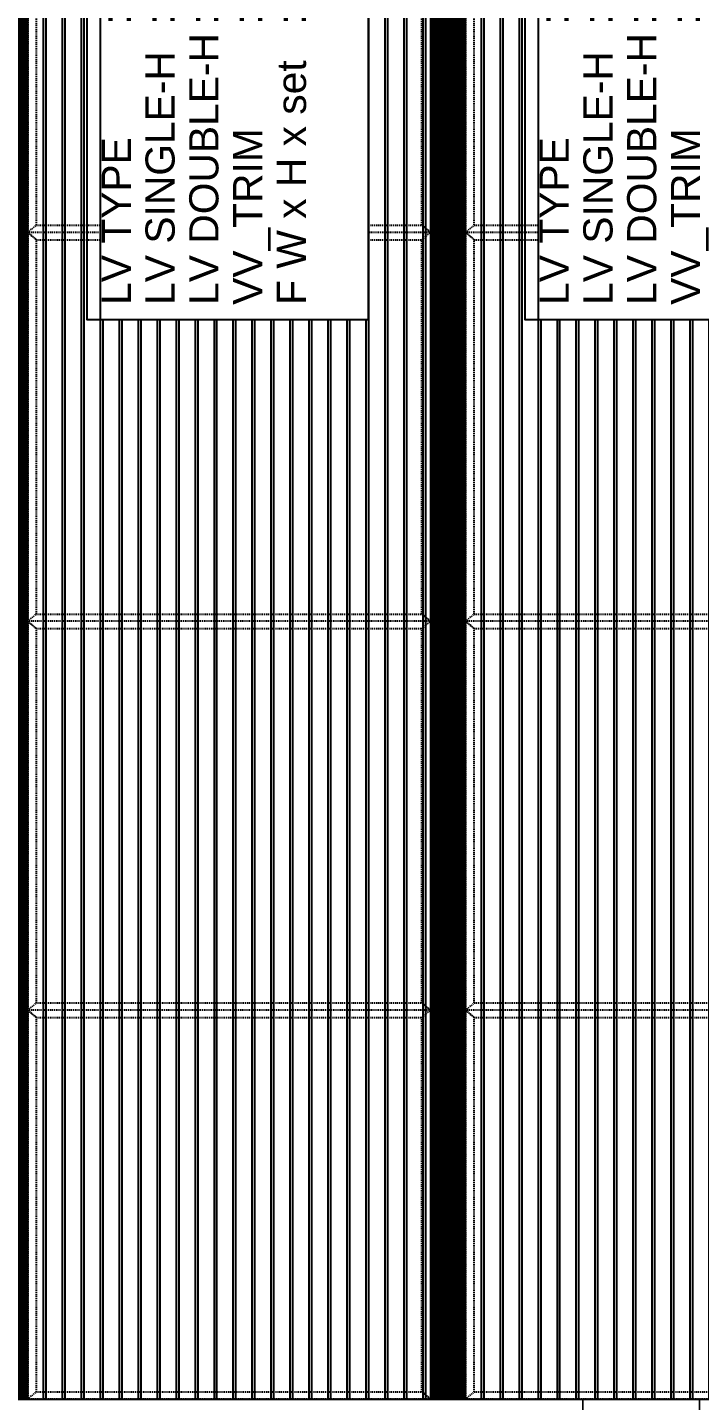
# Model space of a CAD drawing. Header units: millimetres. Extents: x 652937 to 1670132, y 1473552 to 2851037.
# Drawn here: x 757400 to 759703, y 1517605 to 1522311 of the extents above; entities that cross this region are included whole.
import ezdxf
from ezdxf.xclip import XClip

# ---------------------------------------------------------------- set-up
doc = ezdxf.new("R2010")
doc.units = ezdxf.units.MM
doc.header["$XCLIPFRAME"] = 0
for name, pattern in [('TA_GL_005.00000', [13.75, 5, -1.25, 1.25, -1.25, 5]), ('TA_HL_001.00000', [6.5, 3.55, -2.95]), ('XKITLINE00', [0]), ('XKITLINE02', [4, 2, -2])]:
    doc.linetypes.add(name, pattern=pattern)
doc.layers.add('000 - 0_HIDE_OBJ_FRAMING_DEF_SUB', color=1, linetype='Continuous', plot=False)
doc.layers.add('000 - ESTIMATE_ASPG_WIPEOUT_', color=250, linetype='Continuous', plot=False)
for name, color, linetype in [('000 - 0_SYM_DWG_GRIDLINE_MAIN_COLOR_251', 251, 'Continuous'), ('010 - ASPG_EXTR_MAIN_COLOR_2', 2, 'Continuous'), ('010 - ASPG_EXTR_WIPEOUT_', 250, 'Continuous'), ('010 - ASPG_FRAMING_MAIN_COLOR_1', 3, 'Continuous'), ('010 - ASPG_FRAMING_SUB_COLOR_2', 1, 'Continuous'), ('010 - ASPG_FRAMING_SUB_COLOR_3', 251, 'Continuous')]:
    doc.layers.add(name, color=color, linetype=linetype)
for name, color, linetype, true_color, plot in [('000 - ESTIMATE_ASPG_MAIN_COLOR_6', 6, 'Continuous', 0xff00ff, False), ('000 - ESTIMATE_ASPG_TEXT_COLOR_1', 1, 'Continuous', 0xff0000, False), ('000_AREA_ASPG_AREA_HATCH_', 7, 'Continuous', 0xff8700, False), ('000_AREA_ASPG_AREA_MAIN_COLOR_1', 7, 'Continuous', 0xff8700, False)]:
    doc.layers.add(name, color=color, linetype=linetype, true_color=true_color, plot=plot)
for name, color, linetype, lineweight in [('A-230-M_FLOOR', 2, 'Continuous', 25), ('A-GENM', 37, 'Continuous', 9), ('Bolt', 7, 'Continuous', 0), ('Part', 2, 'Continuous', 0)]:
    doc.layers.add(name, color=color, linetype=linetype, lineweight=lineweight)
doc.styles.add('_Arial', font='arial.ttf')
doc.styles.add('TA', font='', dxfattribs={"height": 4.5})
doc.styles.get('TA').set_extended_font_data('Cordia New')

# ---------------------------------------------------------------- blocks, each defined once
blk = doc.blocks.new('GM_Louver Grill Vertical Z1 - Z Profile-20321545-ENT 3 ELE-2 Sheet')
at = {"layer": '000 - 0_HIDE_OBJ_FRAMING_DEF_SUB'}
blk.add_line((-201431, 105550), (-201431, 114870), dxfattribs=at)
blk = doc.blocks.new('E2')
at = {"layer": '000 - 0_HIDE_OBJ_FRAMING_DEF_SUB'}
for p, q in [((1648487.5, 114870), (1648487.5, 105550)), ((1648587.5, 114870), (1648587.5, 105550)), ((1648487.5, 105600), (1647087.5, 105600)), ((1648587.5, 105600), (1649987.5, 105600))]:
    blk.add_line(p, q, dxfattribs=at)
for points in [[(1647037.5, 114870), (1648537.5, 114870), (1648537.5, 105550), (1647037.5, 105550)], [(1650037.5, 114870), (1648537.5, 114870), (1648537.5, 105550), (1650037.5, 105550)]]:
    blk.add_lwpolyline(points, close=True, dxfattribs=at)
at = {"layer": 'A-GENM'}
for p in [(1848593.5, 0), (1848668.5, 0), (1848743.5, 0), (1848818.5, 0), (1848893.5, 0), (1848968.5, 0), (1849043.5, 0), (1849118.5, 0), (1849193.5, 0), (1849268.5, 0), (1849343.5, 0), (1849418.5, 0), (1849493.5, 0), (1849568.5, 0), (1849643.5, 0), (1849718.5, 0), (1849793.5, 0), (1849868.5, 0), (1850093.5, 0), (1850168.5, 0), (1850243.5, 0), (1850318.5, 0), (1850393.5, 0), (1850468.5, 0), (1850543.5, 0), (1850618.5, 0), (1850693.5, 0), (1850768.5, 0)]:
    blk.add_blockref('GM_Louver Grill Vertical Z1 - Z Profile-20321545-ENT 3 ELE-2 Sheet', p, dxfattribs=at)
blk = doc.blocks.new('*A3459102')
at = {"layer": 'Part', "linetype": 'XKITLINE00', "lineweight": 0}
for p, q in [((616.947211, 135.830227), (616.947209, 135.830227)), ((616.947209, 135.830227), (619.147209, 135.830227)), ((616.947209, 135.730227), (616.947209, 135.830227)), ((616.947211, 135.730227), (616.947209, 135.730227)), ((616.947209, 135.730227), (619.147209, 135.730227)), ((619.147211, 135.830227), (619.147209, 135.830227)), ((619.147209, 135.730227), (619.147209, 135.830227)), ((619.147211, 135.730227), (619.147209, 135.730227))]:
    blk.add_line(p, q, dxfattribs=at)
at = {"layer": 'Part', "linetype": 'XKITLINE02', "lineweight": 0}
for p, q in [((616.947211, 135.830227), (616.947211, 135.730227)), ((619.147209, 135.830227), (619.147211, 135.830227)), ((619.147209, 135.730227), (619.147211, 135.730227)), ((619.147211, 135.830227), (619.147211, 135.730227))]:
    blk.add_line(p, q, dxfattribs=at)
blk = doc.blocks.new('*A3460103')
at = {"layer": 'Part', "linetype": 'XKITLINE02', "lineweight": 0}
for p, q in [((618.12721, 136.430227), (618.077209, 136.430227)), ((618.077209, 136.430227), (618.077209, 135.930227)), ((618.127209, 135.930227), (618.127209, 136.430227)), ((618.077209, 135.830227), (618.67721, 135.830227)), ((618.67721, 135.830227), (618.67721, 135.880227))]:
    blk.add_line(p, q, dxfattribs=at)
at = {"layer": 'Part', "linetype": 'XKITLINE00', "lineweight": 0}
for p, q in [((618.077209, 135.930227), (618.077209, 135.830227)), ((618.127209, 135.930227), (618.127209, 135.880227)), ((618.677209, 135.880227), (618.127209, 135.880227)), ((618.677209, 135.830227), (618.677209, 135.880227))]:
    blk.add_line(p, q, dxfattribs=at)
blk = doc.blocks.new('*A3462105')
at = {"layer": 'Bolt', "linetype": 'XKITLINE02', "lineweight": 0}
for p, q in [((618.20641, 136.130227), (617.77721, 136.130227)), ((618.07721, 136.200227), (618.01721, 136.200227)), ((618.07721, 136.060227), (618.01721, 136.060227)), ((618.12721, 136.300227), (618.07721, 136.300227)), ((618.12721, 135.960227), (618.07721, 135.960227))]:
    blk.add_line(p, q, dxfattribs=at)
blk = doc.blocks.new('*A3463106')
at = {"layer": 'Bolt'}
for points in [[(617.217, 135.83), (617.217, 135.73), (617.077, 135.73), (617.077, 135.83)], [(619.017, 135.83), (619.017, 135.73), (618.877, 135.73), (618.877, 135.83)]]:
    blk.add_hatch(color=256, dxfattribs=at).paths.add_polyline_path(points, flags=17)
at = {"layer": 'Bolt', "linetype": 'XKITLINE00', "lineweight": 0}
for p, q in [((617.077, 135.83), (617.077, 135.73)), ((617.147, 135.83), (617.147, 135.73)), ((617.217, 135.83), (617.217, 135.73)), ((618.877, 135.83), (618.877, 135.73)), ((618.947, 135.83), (618.947, 135.73)), ((619.017, 135.83), (619.017, 135.73))]:
    blk.add_line(p, q, dxfattribs=at)
blk = doc.blocks.new('*A3534110')
at = {"layer": 'Part', "linetype": 'XKITLINE00', "lineweight": 0}
for p, q in [((616.947209, 162.330227), (616.947209, 162.430227)), ((616.947209, 162.430227), (619.147209, 162.430227)), ((619.147209, 162.330227), (619.147209, 162.430227)), ((619.147209, 162.430227), (619.147211, 162.430227)), ((619.147209, 162.330227), (616.947209, 162.330227)), ((619.147211, 162.330227), (619.147209, 162.330227))]:
    blk.add_line(p, q, dxfattribs=at)
at = {"layer": 'Part', "linetype": 'XKITLINE02', "lineweight": 0}
for p, q in [((616.947211, 162.330227), (616.947211, 162.430227)), ((619.147209, 162.430227), (619.147211, 162.430227)), ((619.147211, 162.330227), (619.147211, 162.430227)), ((619.147209, 162.330227), (619.147211, 162.330227))]:
    blk.add_line(p, q, dxfattribs=at)
blk = doc.blocks.new('*A3535111')
at = {"layer": 'Part', "linetype": 'XKITLINE00', "lineweight": 0}
for p, q in [((618.077209, 162.330227), (618.077209, 162.230227)), ((618.677209, 162.280227), (618.127209, 162.280227)), ((618.127209, 162.280227), (618.127209, 162.230227)), ((618.677209, 162.280227), (618.677209, 162.330227))]:
    blk.add_line(p, q, dxfattribs=at)
at = {"layer": 'Part', "linetype": 'XKITLINE02', "lineweight": 0}
for p, q in [((618.077209, 162.330227), (618.67721, 162.330227)), ((618.07721, 161.730227), (618.077209, 162.230227)), ((618.127209, 162.230227), (618.12721, 161.730227)), ((618.67721, 162.330227), (618.67721, 162.280227)), ((618.077209, 161.730227), (618.12721, 161.730227))]:
    blk.add_line(p, q, dxfattribs=at)
blk = doc.blocks.new('*A3536112')
at = {"layer": 'Part', "linetype": 'XKITLINE00', "lineweight": 0}
for p, q in [((616.747209, 162.630227), (616.947209, 162.430227)), ((616.947209, 162.430227), (619.177211, 162.430227)), ((619.177209, 162.430227), (619.347209, 162.630227))]:
    blk.add_line(p, q, dxfattribs=at)
at = {"layer": 'Part', "linetype": 'XKITLINE02', "lineweight": 0}
for p, q in [((616.747209, 162.630227), (619.347211, 162.630227)), ((616.947211, 162.430227), (616.747211, 162.630227)), ((619.177211, 162.430227), (619.347211, 162.630227))]:
    blk.add_line(p, q, dxfattribs=at)
blk = doc.blocks.new('*A3537113')
at = {"layer": 'Bolt', "linetype": 'XKITLINE02', "lineweight": 0}
for p, q in [((618.20641, 162.030227), (617.77721, 162.030227)), ((618.07721, 162.100227), (618.01721, 162.100227)), ((618.07721, 161.960227), (618.01721, 161.960227)), ((618.12721, 162.200227), (618.07721, 162.200227)), ((618.12721, 161.860227), (618.07721, 161.860227))]:
    blk.add_line(p, q, dxfattribs=at)
blk = doc.blocks.new('*A3538114')
at = {"layer": 'Bolt'}
for points in [[(617.217, 162.43), (617.217, 162.33), (617.077, 162.33), (617.077, 162.43)], [(619.017, 162.43), (619.017, 162.33), (618.877, 162.33), (618.877, 162.43)]]:
    blk.add_hatch(color=256, dxfattribs=at).paths.add_polyline_path(points, flags=17)
at = {"layer": 'Bolt', "linetype": 'XKITLINE00', "lineweight": 0}
for p, q in [((617.077, 162.33), (617.077, 162.43)), ((617.147, 162.33), (617.147, 162.43)), ((617.217, 162.33), (617.217, 162.43)), ((618.877, 162.33), (618.877, 162.43)), ((618.947, 162.33), (618.947, 162.43)), ((619.017, 162.33), (619.017, 162.43))]:
    blk.add_line(p, q, dxfattribs=at)
blk = doc.blocks.new('*A3461104')
at = {"layer": 'Part', "linetype": 'XKITLINE00', "lineweight": 0}
for p, q in [((616.747209, 135.530227), (616.947209, 135.730227)), ((616.947209, 135.730227), (616.947211, 135.730227)), ((619.177211, 135.730227), (616.947209, 135.730227)), ((619.347209, 135.530227), (619.177209, 135.730227))]:
    blk.add_line(p, q, dxfattribs=at)
at = {"layer": 'Part', "linetype": 'XKITLINE02', "lineweight": 0}
for p, q in [((616.747211, 135.530227), (616.947211, 135.730227)), ((619.347211, 135.530227), (619.177211, 135.730227)), ((616.747209, 135.530227), (619.347211, 135.530227))]:
    blk.add_line(p, q, dxfattribs=at)
blk = doc.blocks.new('*A28533926')
at = {"layer": 'Part', "linetype": 'XKITLINE00', "lineweight": 0}
for p, q in [((173.392382, 37.222868), (152.367383, 37.222868)), ((152.367383, 36.897868), (152.367383, 37.222868)), ((173.392383, 37.222868), (173.392382, 37.222868)), ((173.392382, 37.222868), (173.392382, 36.897868)), ((173.392382, 36.897868), (152.367383, 36.897868)), ((173.392382, 36.897868), (173.392404, 36.897868))]:
    blk.add_line(p, q, dxfattribs=at)
at = {"layer": 'Part', "linetype": 'XKITLINE02', "lineweight": 0}
for p, q in [((152.367385, 36.927868), (152.367385, 37.222868)), ((152.367404, 36.927868), (152.367404, 37.222868)), ((152.367405, 36.897868), (152.367405, 37.222868)), ((173.392404, 37.222868), (173.392382, 37.222868)), ((173.392383, 36.927868), (173.392383, 37.222868)), ((173.392404, 37.222868), (173.392403, 37.222868)), ((173.392403, 37.222868), (173.392403, 36.927868)), ((173.392404, 36.897868), (173.392404, 37.222868)), ((173.392403, 36.927868), (152.367385, 36.927868)), ((173.392404, 36.897868), (173.392382, 36.897868)), ((173.392403, 36.927868), (173.392383, 36.927868))]:
    blk.add_line(p, q, dxfattribs=at)
blk = doc.blocks.new('*A28543927')
at = {"layer": 'Part', "linetype": 'XKITLINE00', "lineweight": 0}
for p, q in [((173.392382, 44.722868), (152.367383, 44.722868)), ((152.367383, 44.397868), (152.367383, 44.722868)), ((173.392383, 44.722868), (173.392382, 44.722868)), ((173.392382, 44.722868), (173.392382, 44.397868)), ((173.392382, 44.397868), (152.367383, 44.397868)), ((173.392382, 44.397868), (173.392404, 44.397868))]:
    blk.add_line(p, q, dxfattribs=at)
at = {"layer": 'Part', "linetype": 'XKITLINE02', "lineweight": 0}
for p, q in [((152.367385, 44.427868), (152.367385, 44.722868)), ((152.367404, 44.427868), (152.367404, 44.722868)), ((152.367405, 44.397868), (152.367405, 44.722868)), ((173.392404, 44.722868), (173.392382, 44.722868)), ((173.392383, 44.427868), (173.392383, 44.722868)), ((173.392404, 44.722868), (173.392403, 44.722868)), ((173.392403, 44.722868), (173.392403, 44.427868)), ((173.392404, 44.397868), (173.392404, 44.722868)), ((173.392403, 44.427868), (152.367385, 44.427868)), ((173.392404, 44.397868), (173.392382, 44.397868)), ((173.392403, 44.427868), (173.392383, 44.427868))]:
    blk.add_line(p, q, dxfattribs=at)
blk = doc.blocks.new('*A29734046')
at = {"layer": 'Part', "linetype": 'XKITLINE02', "lineweight": 0}
for p, q in [((172.267427, 36.897868), (171.767426, 36.897868)), ((171.767426, 36.897868), (171.767426, 36.867868)), ((172.267426, 36.897868), (172.267427, 36.897868)), ((172.267426, 36.897868), (172.267426, 36.867868))]:
    blk.add_line(p, q, dxfattribs=at)
at = {"layer": 'Part', "linetype": 'XKITLINE00', "lineweight": 0}
for p, q in [((171.767426, 36.867868), (171.767427, 36.867868)), ((171.767427, 36.867868), (171.767427, 36.897868)), ((171.767427, 36.867868), (172.267427, 36.867868)), ((172.267426, 36.867868), (172.267427, 36.867868)), ((172.267427, 36.867868), (172.267427, 36.897868))]:
    blk.add_line(p, q, dxfattribs=at)
blk = doc.blocks.new('*A29744047')
at = {"layer": 'Part', "linetype": 'XKITLINE00', "lineweight": 0}
for p, q in [((172.002427, 36.867868), (172.002426, 36.867868)), ((172.002426, 36.367868), (172.002427, 36.867868)), ((172.002427, 36.867868), (172.032427, 36.867868)), ((172.002427, 36.717868), (172.032427, 36.717868)), ((172.032426, 36.367868), (172.032427, 36.867868)), ((172.002426, 36.367868), (172.032426, 36.367868))]:
    blk.add_line(p, q, dxfattribs=at)
at = {"layer": 'Part', "linetype": 'XKITLINE02', "lineweight": 0}
for p, q in [((172.002426, 36.867868), (172.002426, 36.367868)), ((172.002427, 36.867868), (172.002426, 36.867868)), ((172.032426, 36.367868), (172.032426, 36.867868))]:
    blk.add_line(p, q, dxfattribs=at)
blk = doc.blocks.new('*A29754048')
at = {"layer": 'Bolt'}
for points in [[(171.832, 36.898), (171.832, 36.928), (171.902, 36.928), (171.902, 36.898)], [(171.832, 36.868), (171.832, 36.898), (171.902, 36.898), (171.902, 36.868)], [(172.132, 36.898), (172.132, 36.928), (172.202, 36.928), (172.202, 36.898)], [(172.132, 36.868), (172.132, 36.898), (172.202, 36.898), (172.202, 36.868)]]:
    blk.add_hatch(color=256, dxfattribs=at).paths.add_polyline_path(points, flags=17)
at = {"layer": 'Bolt', "linetype": 'XKITLINE00', "lineweight": 0}
for p, q in [((171.867, 36.828), (171.867, 37.043)), ((172.167, 36.828), (172.167, 37.043)), ((171.832, 36.898), (171.832, 36.928)), ((171.832, 36.868), (171.832, 36.898)), ((171.902, 36.898), (171.902, 36.928)), ((171.902, 36.868), (171.902, 36.898)), ((172.132, 36.898), (172.132, 36.928)), ((172.132, 36.868), (172.132, 36.898)), ((172.202, 36.898), (172.202, 36.928)), ((172.202, 36.868), (172.202, 36.898))]:
    blk.add_line(p, q, dxfattribs=at)
blk = doc.blocks.new('*A29764049')
at = {"layer": 'Part', "linetype": 'XKITLINE02', "lineweight": 0}
for p, q in [((172.267427, 44.397868), (171.767426, 44.397868)), ((171.767426, 44.397868), (171.767426, 44.367868)), ((172.267426, 44.397868), (172.267427, 44.397868)), ((172.267426, 44.397868), (172.267426, 44.367868))]:
    blk.add_line(p, q, dxfattribs=at)
at = {"layer": 'Part', "linetype": 'XKITLINE00', "lineweight": 0}
for p, q in [((171.767426, 44.367868), (171.767427, 44.367868)), ((171.767427, 44.367868), (171.767427, 44.397868)), ((171.767427, 44.367868), (172.267427, 44.367868)), ((172.267426, 44.367868), (172.267427, 44.367868)), ((172.267427, 44.367868), (172.267427, 44.397868))]:
    blk.add_line(p, q, dxfattribs=at)
blk = doc.blocks.new('*A29774050')
at = {"layer": 'Part', "linetype": 'XKITLINE00', "lineweight": 0}
for p, q in [((172.002427, 44.367868), (172.002426, 44.367868)), ((172.002426, 43.867868), (172.002427, 44.367868)), ((172.002427, 44.367868), (172.032427, 44.367868)), ((172.032426, 43.867868), (172.032427, 44.367868)), ((172.002427, 44.217868), (172.032427, 44.217868)), ((172.002426, 43.867868), (172.032426, 43.867868))]:
    blk.add_line(p, q, dxfattribs=at)
at = {"layer": 'Part', "linetype": 'XKITLINE02', "lineweight": 0}
for p, q in [((172.002426, 44.367868), (172.002426, 43.867868)), ((172.002427, 44.367868), (172.002426, 44.367868)), ((172.032426, 43.867868), (172.032426, 44.367868))]:
    blk.add_line(p, q, dxfattribs=at)
blk = doc.blocks.new('*A29784051')
at = {"layer": 'Bolt'}
for points in [[(171.832, 44.398), (171.832, 44.428), (171.902, 44.428), (171.902, 44.398)], [(171.832, 44.368), (171.832, 44.398), (171.902, 44.398), (171.902, 44.368)], [(172.132, 44.398), (172.132, 44.428), (172.202, 44.428), (172.202, 44.398)], [(172.132, 44.368), (172.132, 44.398), (172.202, 44.398), (172.202, 44.368)]]:
    blk.add_hatch(color=256, dxfattribs=at).paths.add_polyline_path(points, flags=17)
at = {"layer": 'Bolt', "linetype": 'XKITLINE00', "lineweight": 0}
for p, q in [((171.867, 44.328), (171.867, 44.543)), ((172.167, 44.328), (172.167, 44.543)), ((171.832, 44.398), (171.832, 44.428)), ((171.832, 44.368), (171.832, 44.398)), ((171.902, 44.398), (171.902, 44.428)), ((171.902, 44.368), (171.902, 44.398)), ((172.132, 44.398), (172.132, 44.428)), ((172.132, 44.368), (172.132, 44.398)), ((172.202, 44.398), (172.202, 44.428)), ((172.202, 44.368), (172.202, 44.398))]:
    blk.add_line(p, q, dxfattribs=at)
blk = doc.blocks.new('PP18_ENT3_SE_ELE2-1')
at = {"layer": 'A-230-M_FLOOR', "color": 4, "lineweight": 9}
blk.add_lwpolyline([(-15705, 114420), (-15705, 103500)], dxfattribs=at)
at = {"layer": 'Part', "linetype": 'XKITLINE00', "lineweight": 0}
for p, q in [((-15705, 110095), (-19710, 110095)), ((-15705, 107400), (-19960, 107400)), ((-15705, 106800), (-19960, 106800))]:
    blk.add_line(p, q, dxfattribs=at)
at = {"layer": 'Part', "linetype": 'XKITLINE02', "lineweight": 0}
for p, q in [((-16055, 110055), (-16055, 110055)), ((-16055, 110055), (-16055, 110055)), ((-16008, 110055), (-16008, 107440)), ((-16008, 110055), (-16008, 107440)), ((-16002, 110055), (-16002, 107440)), ((-16002, 110055), (-16002, 107440)), ((-16055, 107450), (-16055, 107450)), ((-16055, 107450), (-16055, 107450))]:
    blk.add_line(p, q, dxfattribs=at)
at = {"layer": 'Part', "color": 1, "linetype": 'XKITLINE00', "lineweight": 0}
blk.add_line((-15705, 105730), (-19960, 105730), dxfattribs=at)
at = {"layer": 'Part', "linetype": 'XKITLINE00', "lineweight": 0}
blk.add_lwpolyline([(-16055, 107440), (-16055, 110055), (-15955, 110055), (-15955, 107440)], close=True, dxfattribs=at)
blk.add_blockref('E2', (-1664704.6, 0))
at = {"lineweight": 0}
for name, p, xscale, yscale, zscale in [('*A3536112', (45801.2, 93832), -100, 100, 100), ('*A3534110', (45799.7, 93832), -100, 100, 100), ('*A3538114', (45799.7, 93832), -100, 100, 100), ('*A28543927', (-50408.5, 101105.4), 200, 200, 200), ('*A3535111', (45799.7, 93832), -100, 100, 100), ('*A3537113', (45799.7, 93832), -100, 100, 100), ('*A29764049', (-50408.5, 101105.4), 200, 200, 200), ('*A29784051', (-50408.5, 101105.4), 200, 200, 200), ('*A29774050', (-50408.5, 101105.4), 200, 200, 200), ('*A28533926', (-50408.5, 101105.4), 200, 200, 200), ('*A29734046', (-50408.5, 101105.4), 200, 200, 200), ('*A29754048', (-50408.5, 101105.4), 200, 200, 200), ('*A29744047', (-50408.5, 101105.4), 200, 200, 200), ('*A3460103', (45799.7, 93847), -100, 100, 100), ('*A3462105', (45799.7, 93847), -100, 100, 100), ('*A3461104', (45801.2, 93847), -100, 100, 100), ('*A3459102', (45799.7, 93847), -100, 100, 100), ('*A3463106', (45799.7, 93847), -100, 100, 100)]:
    blk.add_blockref(name, p, dxfattribs=dict(at, xscale=xscale, yscale=yscale, zscale=zscale))
blk = doc.blocks.new('*A25013574')
at = {"layer": 'Part', "linetype": 'XKITLINE00', "lineweight": 0}
for p, q in [((172.267426, 44.772868), (171.767426, 44.772868)), ((171.767426, 44.772868), (171.767426, 44.722868)), ((172.267426, 44.772868), (172.267426, 44.722868)), ((171.767426, 44.367868), (171.767426, 37.222868)), ((172.267426, 44.367868), (172.267426, 37.222868)), ((171.767426, 36.867868), (171.767426, 31.672868)), ((172.267426, 36.867868), (172.267426, 31.672868)), ((172.267426, 31.672868), (171.767426, 31.672868))]:
    blk.add_line(p, q, dxfattribs=at)
at = {"layer": 'Part', "linetype": 'XKITLINE02', "lineweight": 0}
for p, q in [((171.767426, 44.772868), (171.767426, 44.772868)), ((171.767426, 44.722868), (171.767426, 44.367868)), ((172.002426, 44.772868), (172.002426, 31.672868)), ((172.032426, 44.772868), (172.032426, 31.672868)), ((172.267426, 44.722868), (172.267426, 36.867868)), ((172.032426, 31.672868), (172.032426, 44.522868)), ((171.767426, 44.397868), (171.767426, 36.867868)), ((171.767426, 37.222868), (171.767426, 31.672868)), ((172.267426, 37.222868), (172.267426, 36.867868)), ((171.767426, 31.672868), (171.767426, 31.672868))]:
    blk.add_line(p, q, dxfattribs=at)
blk = doc.blocks.new('*A25043577')
at = {"layer": 'Part', "linetype": 'XKITLINE02', "lineweight": 0}
for p, q in [((175.517339, 47.972868), (173.517337, 47.972868)), ((173.517337, 47.972868), (173.517337, 31.472868)), ((173.517339, 47.972868), (173.517339, 44.972868)), ((175.517337, 31.472868), (175.517337, 47.972868)), ((175.517339, 47.972868), (175.517339, 44.972868)), ((175.517339, 38.122868), (175.517339, 36.122868)), ((175.517337, 31.472868), (173.517337, 31.472868))]:
    blk.add_line(p, q, dxfattribs=at)
at = {"layer": 'Part', "linetype": 'XKITLINE00', "lineweight": 0}
for p, q in [((173.517339, 44.972868), (173.517339, 31.472868)), ((175.517339, 44.972868), (175.517339, 38.122868)), ((175.517339, 36.122868), (175.517339, 31.472868)), ((175.512361, 31.472868), (175.517339, 31.472868)), ((175.517339, 31.472868), (175.517337, 31.472868))]:
    blk.add_line(p, q, dxfattribs=at)
blk = doc.blocks.new('*A25343607')
at = {"layer": 'Part', "linetype": 'XKITLINE00', "lineweight": 0}
for p, q in [((153.487407, 23.122868), (173.512361, 23.122868)), ((186.267361, 23.122868), (175.512361, 23.122868))]:
    blk.add_line(p, q, dxfattribs=at)
at = {"layer": 'Part', "linetype": 'XKITLINE02', "lineweight": 0}
blk.add_line((175.512361, 23.122868), (173.512361, 23.122868), dxfattribs=at)
blk = doc.blocks.new('*A25843657')
at = {"layer": 'Part', "linetype": 'XKITLINE00', "lineweight": 0}
for p, q in [((173.512361, 31.472868), (152.242361, 31.472868)), ((186.267361, 31.472868), (175.512361, 31.472868)), ((173.512361, 28.472868), (152.242361, 28.472868)), ((186.267361, 28.472868), (175.512361, 28.472868))]:
    blk.add_line(p, q, dxfattribs=at)
at = {"layer": 'Part', "linetype": 'XKITLINE02', "lineweight": 0}
for p, q in [((175.512361, 31.472868), (173.512361, 31.472868)), ((197.537361, 28.472868), (173.512361, 28.472868)), ((175.512361, 28.472868), (173.512361, 28.472868))]:
    blk.add_line(p, q, dxfattribs=at)
blk = doc.blocks.new('*A26423715')
at = {"layer": 'Part', "linetype": 'XKITLINE00', "lineweight": 0}
for p, q in [((175.512361, 31.472868), (173.512359, 31.472868)), ((173.512361, 31.472868), (173.512361, 22.122868)), ((175.512361, 31.472868), (175.512361, 22.122868))]:
    blk.add_line(p, q, dxfattribs=at)
at = {"layer": 'Part', "linetype": 'XKITLINE02', "lineweight": 0}
for p, q in [((173.512359, 31.472868), (173.512359, 12.222868)), ((175.512359, 12.222868), (175.512359, 31.472868)), ((173.512361, 22.122868), (173.512361, 12.222868)), ((175.512361, 22.122868), (175.512361, 12.222868)), ((175.512361, 12.222868), (173.512359, 12.222868))]:
    blk.add_line(p, q, dxfattribs=at)
blk = doc.blocks.new('*A26433716')
at = {"layer": 'Part', "linetype": 'XKITLINE00', "lineweight": 0}
for p, q in [((172.567426, 31.622868), (171.467426, 31.622868)), ((171.467426, 31.572868), (171.467426, 31.622868)), ((172.567426, 31.572868), (171.467426, 31.572868)), ((172.567426, 31.622868), (172.567426, 31.572868))]:
    blk.add_line(p, q, dxfattribs=at)
at = {"layer": 'Part', "linetype": 'XKITLINE02', "lineweight": 0}
for p, q in [((171.467426, 31.622868), (171.467426, 31.572868)), ((172.567426, 31.572868), (172.567426, 31.622868))]:
    blk.add_line(p, q, dxfattribs=at)
blk = doc.blocks.new('*A26443717')
at = {"layer": 'Part', "linetype": 'XKITLINE02', "lineweight": 0}
for p, q in [((172.002426, 31.922868), (171.977426, 31.922868)), ((171.977426, 31.922868), (171.977426, 31.672868)), ((172.002426, 31.672868), (172.002426, 31.922868)), ((171.702426, 31.622868), (171.702426, 31.647868)), ((171.702426, 31.622868), (172.002426, 31.622868))]:
    blk.add_line(p, q, dxfattribs=at)
at = {"layer": 'Part', "linetype": 'XKITLINE00', "lineweight": 0}
for p, q in [((171.977426, 31.647868), (171.702426, 31.647868)), ((171.702426, 31.647868), (171.702426, 31.622868)), ((171.977426, 31.672868), (171.977426, 31.647868)), ((172.002426, 31.672868), (172.002426, 31.622868))]:
    blk.add_line(p, q, dxfattribs=at)
blk = doc.blocks.new('*A26453718')
at = {"layer": 'Bolt'}
for points in [[(171.652, 31.623), (171.652, 31.573), (171.582, 31.573), (171.582, 31.623)], [(172.452, 31.623), (172.452, 31.573), (172.382, 31.573), (172.382, 31.623)]]:
    blk.add_hatch(color=256, dxfattribs=at).paths.add_polyline_path(points, flags=17)
at = {"layer": 'Bolt', "linetype": 'XKITLINE00', "lineweight": 0}
for p, q in [((171.582, 31.573), (171.582, 31.623)), ((171.617, 31.573), (171.617, 31.623)), ((171.652, 31.573), (171.652, 31.623)), ((172.382, 31.573), (172.382, 31.623)), ((172.417, 31.573), (172.417, 31.623)), ((172.452, 31.573), (172.452, 31.623))]:
    blk.add_line(p, q, dxfattribs=at)
blk = doc.blocks.new('*A27183791')
at = {"layer": 'Part', "linetype": 'XKITLINE02', "lineweight": 0}
for p, q in [((171.367425, 31.472868), (171.467426, 31.572868)), ((171.467426, 31.572868), (171.467426, 31.572868)), ((172.567426, 31.572868), (172.667425, 31.472868)), ((172.667426, 31.472868), (171.367425, 31.472868)), ((172.667425, 31.472868), (172.667426, 31.472868))]:
    blk.add_line(p, q, dxfattribs=at)
at = {"layer": 'Part', "linetype": 'XKITLINE00', "lineweight": 0}
for p, q in [((171.467426, 31.572868), (171.367426, 31.472868)), ((172.567426, 31.572868), (171.467426, 31.572868)), ((172.567426, 31.572868), (172.667426, 31.472868))]:
    blk.add_line(p, q, dxfattribs=at)
blk = doc.blocks.new('*A27193792')
at = {"layer": 'Bolt', "linetype": 'XKITLINE02', "lineweight": 0}
for p, q in [((172.072026, 31.797868), (171.857426, 31.797868)), ((172.002426, 31.832868), (171.977426, 31.832868)), ((172.032426, 31.832868), (172.002426, 31.832868)), ((172.002426, 31.762868), (171.977426, 31.762868)), ((172.032426, 31.762868), (172.002426, 31.762868))]:
    blk.add_line(p, q, dxfattribs=at)
blk = doc.blocks.new('*A28003873')
at = {"layer": 'Part', "linetype": 'XKITLINE00', "lineweight": 0}
blk.add_line((186.267361, 44.972868), (152.242361, 44.972868), dxfattribs=at)
blk = doc.blocks.new('*A29684041')
at = {"layer": 'Part', "linetype": 'XKITLINE00', "lineweight": 0}
for p, q in [((171.467426, 44.822868), (171.467426, 44.872868)), ((172.567426, 44.872868), (171.467426, 44.872868)), ((171.467426, 44.822868), (172.567426, 44.822868)), ((172.567426, 44.822868), (172.567426, 44.872868))]:
    blk.add_line(p, q, dxfattribs=at)
at = {"layer": 'Part', "linetype": 'XKITLINE02', "lineweight": 0}
for p, q in [((171.467426, 44.872868), (171.467426, 44.822868)), ((172.567426, 44.872868), (172.567426, 44.822868))]:
    blk.add_line(p, q, dxfattribs=at)
blk = doc.blocks.new('*A29694042')
at = {"layer": 'Part', "linetype": 'XKITLINE00', "lineweight": 0}
for p, q in [((172.032426, 44.822868), (172.032426, 44.772868)), ((172.057426, 44.797868), (172.057426, 44.772868)), ((172.057426, 44.797868), (172.332426, 44.797868)), ((172.332426, 44.797868), (172.332426, 44.822868))]:
    blk.add_line(p, q, dxfattribs=at)
at = {"layer": 'Part', "linetype": 'XKITLINE02', "lineweight": 0}
for p, q in [((172.332426, 44.822868), (172.032426, 44.822868)), ((172.032426, 44.772868), (172.032426, 44.522868)), ((172.057426, 44.772868), (172.057426, 44.522868)), ((172.332426, 44.822868), (172.332426, 44.797868)), ((172.032426, 44.522868), (172.057426, 44.522868))]:
    blk.add_line(p, q, dxfattribs=at)
blk = doc.blocks.new('*A29704043')
at = {"layer": 'Part', "linetype": 'XKITLINE02', "lineweight": 0}
for p, q in [((171.467426, 44.872868), (171.367425, 44.972868)), ((171.367425, 44.972868), (171.367426, 44.972868)), ((171.367425, 44.972868), (172.667426, 44.972868)), ((172.567426, 44.872868), (172.667425, 44.972868))]:
    blk.add_line(p, q, dxfattribs=at)
at = {"layer": 'Part', "linetype": 'XKITLINE00', "lineweight": 0}
for p, q in [((171.467426, 44.872868), (171.367426, 44.972868)), ((172.667426, 44.972868), (172.567426, 44.872868)), ((172.567426, 44.872868), (171.467426, 44.872868))]:
    blk.add_line(p, q, dxfattribs=at)
blk = doc.blocks.new('*A29714044')
at = {"layer": 'Bolt', "linetype": 'XKITLINE02', "lineweight": 0}
for p, q in [((171.962826, 44.647868), (172.177426, 44.647868)), ((172.002426, 44.682868), (172.032426, 44.682868)), ((172.002426, 44.612868), (172.032426, 44.612868)), ((172.032426, 44.682868), (172.057426, 44.682868)), ((172.032426, 44.612868), (172.057426, 44.612868))]:
    blk.add_line(p, q, dxfattribs=at)
blk = doc.blocks.new('*A29724045')
at = {"layer": 'Bolt'}
for points in [[(171.652, 44.873), (171.652, 44.823), (171.582, 44.823), (171.582, 44.873)], [(172.452, 44.873), (172.452, 44.823), (172.382, 44.823), (172.382, 44.873)]]:
    blk.add_hatch(color=256, dxfattribs=at).paths.add_polyline_path(points, flags=17)
at = {"layer": 'Bolt', "linetype": 'XKITLINE00', "lineweight": 0}
for p, q in [((171.582, 44.873), (171.582, 44.823)), ((171.617, 44.873), (171.617, 44.823)), ((171.652, 44.873), (171.652, 44.823)), ((172.382, 44.873), (172.382, 44.823)), ((172.417, 44.873), (172.417, 44.823)), ((172.452, 44.873), (172.452, 44.823))]:
    blk.add_line(p, q, dxfattribs=at)
blk = doc.blocks.new('PP18_ENT3_SE_ELE2-2')
at = {"lineweight": 0, "xscale": 200, "yscale": 200, "zscale": 200}
for name in ['*A28003873', '*A25043577', '*A29704043', '*A29684041', '*A29724045', '*A28543927', '*A25013574', '*A29714044', '*A29694042', '*A29764049', '*A29784051', '*A29774050', '*A28533926', '*A29734046', '*A29754048', '*A29744047', '*A26443717', '*A27193792', '*A25843657', '*A27183791', '*A26433716', '*A26453718', '*A26423715', '*A25343607']:
    blk.add_blockref(name, (-50408.4678, 101105.4264), dxfattribs=at)
blk = doc.blocks.new('*U6164')
at = {"layer": '000 - 0_SYM_DWG_GRIDLINE_MAIN_COLOR_251', "linetype": 'ByBlock', "ltscale": 5}
blk.add_line((200, 0), (-30071, 0), dxfattribs=at)
at = {"style": 'TA', "flags": 1}
blk.add_attdef('LOCATION', (6, -6), '', height=4.5, rotation=270, dxfattribs=at)
blk = doc.blocks.new('W-1-PP18-ST_ENT3_REV02_20260413-044638_PP18_ENT3_ELE2-DIM')
at = {"layer": '000 - 0_SYM_DWG_GRIDLINE_MAIN_COLOR_251', "color": 6, "linetype": 'TA_GL_005.00000', "rotation": 180}
blk.add_blockref('*U6164', (-21271, 107400), dxfattribs=at)
blk = doc.blocks.new('*U8815')
blk.add_wipeout([(50, 0), (1450, 0), (1450, 9330), (50, 9330)]).dxf.layer = '010 - ASPG_EXTR_WIPEOUT_'
at = {"layer": '010 - ASPG_EXTR_MAIN_COLOR_2'}
for points in [[(113.3, 0), (123.5, 0), (123.5, 9330), (113.3, 9330)], [(178.3, 0), (188.5, 0), (188.5, 9330), (178.3, 9330)], [(243.3, 0), (253.5, 0), (253.5, 9330), (243.3, 9330)], [(308.3, 0), (318.5, 0), (318.5, 9330), (308.3, 9330)], [(373.3, 0), (383.5, 0), (383.5, 9330), (373.3, 9330)], [(438.3, 0), (448.5, 0), (448.5, 9330), (438.3, 9330)], [(503.3, 0), (513.5, 0), (513.5, 9330), (503.3, 9330)], [(568.3, 0), (578.5, 0), (578.5, 9330), (568.3, 9330)], [(633.3, 0), (643.5, 0), (643.5, 9330), (633.3, 9330)], [(698.3, 0), (708.5, 0), (708.5, 9330), (698.3, 9330)], [(763.3, 0), (773.5, 0), (773.5, 9330), (763.3, 9330)], [(828.3, 0), (838.5, 0), (838.5, 9330), (828.3, 9330)], [(893.3, 0), (903.5, 0), (903.5, 9330), (893.3, 9330)], [(958.3, 0), (968.5, 0), (968.5, 9330), (958.3, 9330)], [(1023.3, 0), (1033.5, 0), (1033.5, 9330), (1023.3, 9330)], [(1088.3, 0), (1098.5, 0), (1098.5, 9330), (1088.3, 9330)], [(1153.3, 0), (1163.5, 0), (1163.5, 9330), (1153.3, 9330)], [(1218.3, 0), (1228.5, 0), (1228.5, 9330), (1218.3, 9330)], [(1283.3, 0), (1293.5, 0), (1293.5, 9330), (1283.3, 9330)], [(1348.3, 0), (1358.5, 0), (1358.5, 9330), (1348.3, 9330)], [(1413.3, 0), (1423.5, 0), (1423.5, 9330), (1413.3, 9330)]]:
    blk.add_lwpolyline(points, close=True, dxfattribs=at)
at = {"layer": '010 - ASPG_FRAMING_SUB_COLOR_2'}
blk.add_lwpolyline([(50, 0), (1450, 0), (1450, 9330), (50, 9330)], close=True, dxfattribs=at)
for points in [[(-50, 0), (50, 0), (50, 9330), (-50, 9330)], [(1450, 0), (1550, 0), (1550, 9330), (1450, 9330)]]:
    blk.add_wipeout(points).dxf.layer = '010 - ASPG_EXTR_WIPEOUT_'
at = {"layer": '010 - ASPG_EXTR_MAIN_COLOR_2'}
blk.add_lwpolyline([(48.3, 0), (58.5, 0), (58.5, 9330), (48.3, 9330)], close=True, dxfattribs=at)
at = {"layer": '010 - ASPG_FRAMING_MAIN_COLOR_1'}
for points in [[(-50, 0), (-40, 0), (-40, 9330), (-50, 9330)], [(40, 0), (50, 0), (50, 9330), (40, 9330)], [(1450, 0), (1460, 0), (1460, 9330), (1450, 9330)], [(1540, 0), (1550, 0), (1550, 9330), (1540, 9330)]]:
    blk.add_lwpolyline(points, close=True, dxfattribs=at)
at = {"layer": '010 - ASPG_FRAMING_SUB_COLOR_2'}
for points in [[(-50, 0), (50, 0), (50, 9330), (-50, 9330)], [(1450, 0), (1550, 0), (1550, 9330), (1450, 9330)]]:
    blk.add_lwpolyline(points, close=True, dxfattribs=at)
blk = doc.blocks.new('*U8817')
at = {"layer": '010 - ASPG_FRAMING_SUB_COLOR_3', "linetype": 'ByBlock'}
for points in [[(0, 0), (0, 1380), (25, 1350), (25, 30), (0, 0)], [(1332.9, 1380), (0, 1380), (25, 1350), (1307.9, 1350)], [(1332.9, 0), (1332.9, 1380), (1307.9, 1350), (1307.9, 30), (1332.9, 0)], [(25, 30), (1307.9, 30), (1332.9, 0), (0, 0), (25, 30)]]:
    blk.add_lwpolyline(points, close=True, dxfattribs=at)
blk = doc.blocks.new('A$Cd3cf6656')
blk.add_wipeout([(-964.7, -457.4), (1855.6, -457.4), (1855.6, 457.4), (-964.7, 457.4)]).dxf.layer = '000 - ESTIMATE_ASPG_WIPEOUT_'
at = {"layer": '000 - ESTIMATE_ASPG_MAIN_COLOR_6'}
blk.add_lwpolyline([(-964.7, -457.4), (1855.6, -457.4), (1855.6, 507.4), (-964.7, 507.4)], close=True, dxfattribs=at)
at = {"layer": '000 - ESTIMATE_ASPG_TEXT_COLOR_1', "style": '_Arial'}
for s, p in [('LV TYPE', (-914.7, 356.5)), (':', (45, 356.5)), ('LV SINGLE-H', (-914.7, 206.5)), (':', (45, 206.5)), ('LV DOUBLE-H', (-914.7, 56.5)), (':', (45, 56.5)), ('VV_TRIM', (-914.7, -93.5)), (':', (45, -93.5)), ('F W x H x set', (-914.7, -243.5)), (':', (45, -243.5))]:
    blk.add_text(s, height=100, dxfattribs=at).set_placement(p)
for tag, p in [('LV_TYPE_VAL', (138.1, 356.5)), ('LV_SIN-H_VAL', (138.1, 206.5)), ('LV_DOU-H_VAL', (138.1, 56.5)), ('V-TRIM_VAL', (138.1, -93.5)), ('FRAME_VAL', (138.1, -243.5)), ('FRAME_SET', (138.1, -393.5))]:
    blk.add_attdef(tag, p, '', height=100, dxfattribs=at)
blk = doc.blocks.new('*U8820')
at = {"layer": '000_AREA_ASPG_AREA_HATCH_', "transparency": 33554539}
h = blk.add_hatch(dxfattribs=at)
h.set_pattern_fill('ANSI31', color=256)
h.set_pattern_definition([(45, (-24.4354, 9304.1105), (-2.245064, 2.245064), [])])
h.paths.add_polyline_path([(-60, 0), (60, 0), (60, 9330), (-60, 9330)])
at = {"layer": '000_AREA_ASPG_AREA_MAIN_COLOR_1'}
blk.add_lwpolyline([(-60, 0), (60, 0), (60, 9330), (-60, 9330)], close=True, dxfattribs=at)

msp = doc.modelspace()

# ---------------------------------------------------------------- block references
at = {"color": 6}
ref = msp.add_blockref('PP18_ENT3_SE_ELE2-2', (775008.1769, 1412070.4203), dxfattribs=at)
XClip(ref).set_block_clipping_path([(-26088.7758649617, 100920), (12661.2241350383, 117178.2602934372)])

# ---------------------------------------------------------------- next in the draw order: block references
ref = msp.add_blockref('PP18_ENT3_SE_ELE2-1', (775008.1769, 1412070.4203), dxfattribs=at)
XClip(ref).set_block_clipping_path([(-21816.709593582, 100920), (8800.0000001194, 118767.7153737911)])

# ---------------------------------------------------------------- next in the draw order: block references
msp.add_blockref('W-1-PP18-ST_ENT3_REV02_20260413-044638_PP18_ENT3_ELE2-DIM', (775008.1769, 1412070.4203), dxfattribs=at)

# ---------------------------------------------------------------- next in the draw order: block references
msp.add_blockref('*U8815', (758841.1769, 1517610.4203))

# ---------------------------------------------------------------- next in the draw order: block references
msp.add_blockref('*U8815', (757341.1769, 1517610.4203))

# ---------------------------------------------------------------- next in the draw order: block references
for p in [(757341.1769, 1517610.4203), (758841.1769, 1517610.4203)]:
    msp.add_blockref('*U8820', p)
at = {"linetype": 'TA_HL_001.00000', "rotation": 90}
for p in [(758781.1579, 1521608.9918), (760281.1579, 1521608.9918), (758781.1579, 1520276.1346), (760281.1579, 1520276.1346), (758781.1579, 1518943.2775), (760281.1579, 1518943.2775), (758781.1579, 1517610.4203), (760281.1579, 1517610.4203)]:
    msp.add_blockref('*U8817', p, dxfattribs=at)

# ---------------------------------------------------------------- next in the draw order: block references
at = {"rotation": 90}
for p, values in [((758111.1579, 1522275.4203), {'LV_TYPE_VAL': 'E2_PL_03_DOUBLE BLANK', 'LV_SIN-H_VAL': '9330 mm. ', 'LV_DOU-H_VAL': '8980 mm. (7 set)', 'V-TRIM_VAL': '9330 mm.', 'FRAME_VAL': '1380.00mm. x 1332.86mm.', 'FRAME_SET': '7 set'}), ((759611.1579, 1522275.4203), {'LV_TYPE_VAL': 'E2_PL_04_DOUBLE BLANK', 'LV_SIN-H_VAL': '9330 mm. ', 'LV_DOU-H_VAL': '8980 mm. (7 set)', 'V-TRIM_VAL': '9330 mm.', 'FRAME_VAL': '1380.00mm. x 1332.86mm.', 'FRAME_SET': '7 set'})]:
    msp.add_blockref('A$Cd3cf6656', p, dxfattribs=at).add_auto_attribs(values)

doc.saveas('drawing.dxf')
